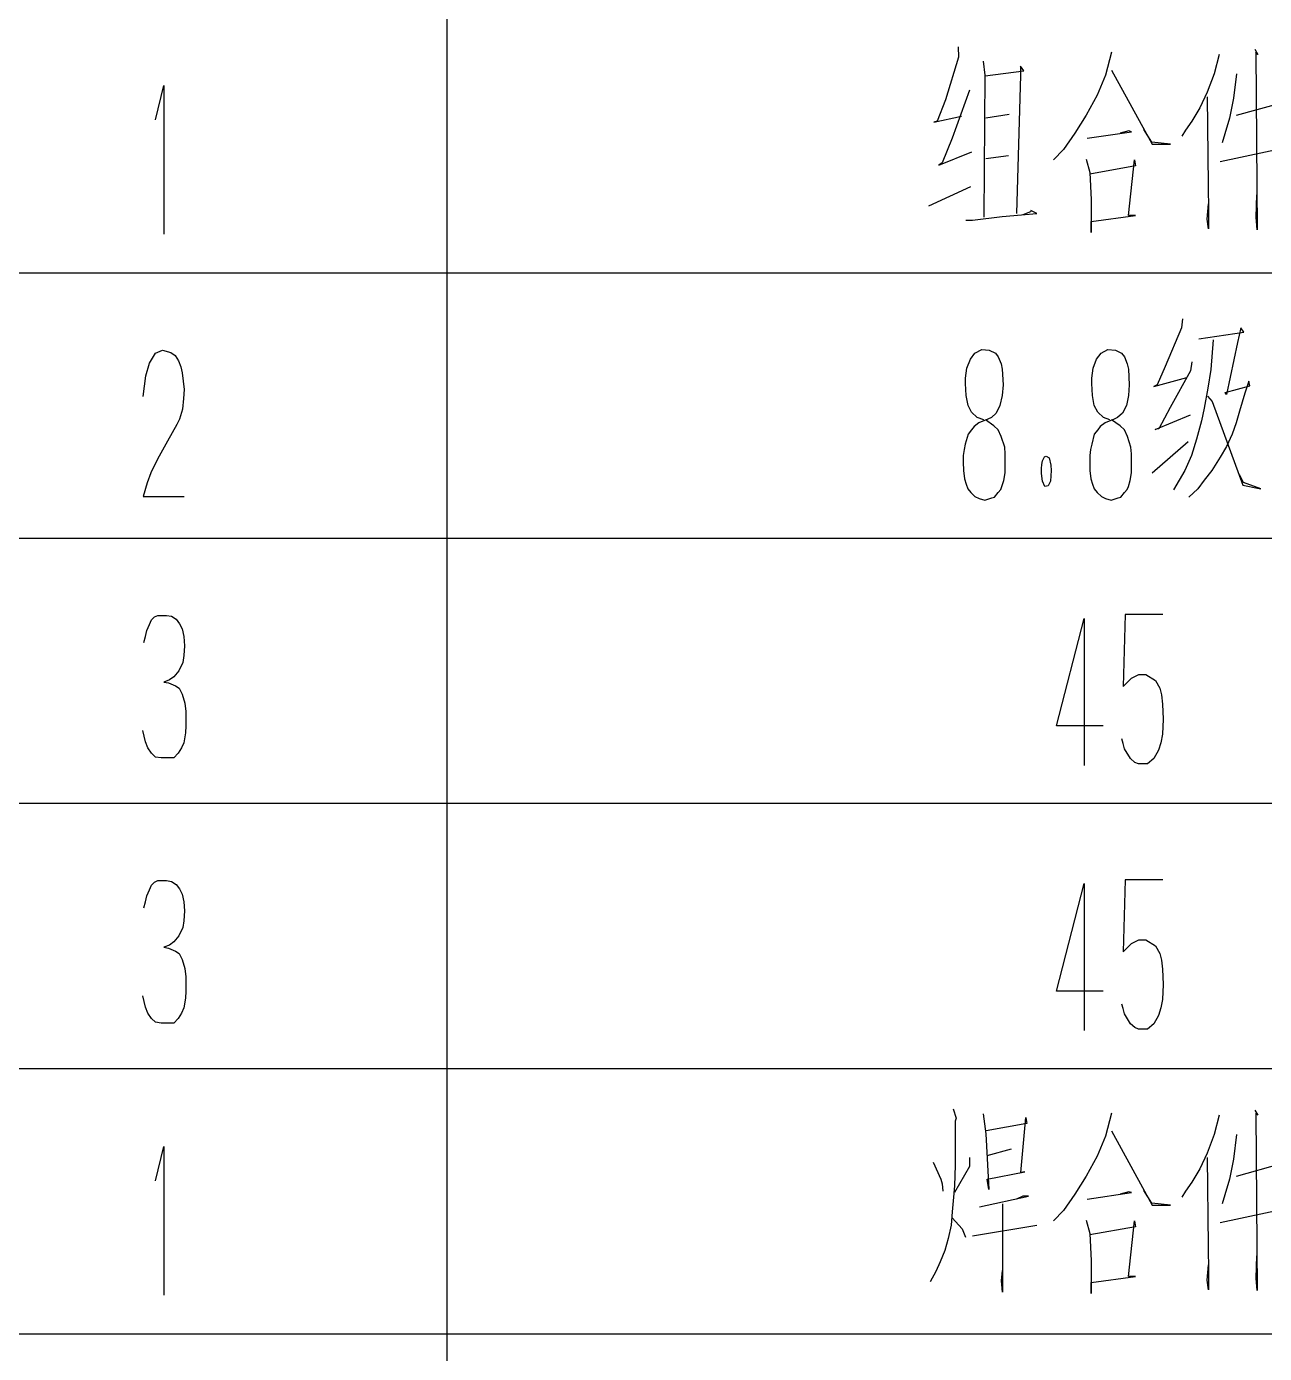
# Model space of a CAD drawing. Extents: x 0 to 2376, y 0 to 3364.
# Drawn here: x 1991.6 to 2122.3, y 1241.9 to 1382 of the extents above; entities that cross this region are included whole.
import ezdxf

# ---------------------------------------------------------------- set-up
doc = ezdxf.new("R2010")
doc.units = 0
doc.header["$MEASUREMENT"] = 0
doc.layers.add('6', color=7, linetype='Continuous')
doc.layers.add('9', color=7, linetype='Continuous')

# ---------------------------------------------------------------- blocks, each defined once
blk = doc.blocks.new('BLKENT235')
at = {"layer": '9', "color": 2, "linetype": 'Continuous'}
for p, q in [((2089.4, 1267.76), (2089.71, 1266.75)), ((2089.71, 1266.75), (2089.61, 1266.43)), ((2089.61, 1266.43), (2089.61, 1261.8)), ((2092.59, 1267.22), (2092.85, 1265.1)), ((2096.56, 1261.02), (2097.08, 1266.82)), ((2097.08, 1266.82), (2097.19, 1266.2)), ((2106.13, 1267.29), (2105.5, 1264.86)), ((2117.48, 1267.06), (2116.95, 1265.02)), ((2121.24, 1267.61), (2121.56, 1267.06)), ((2121.56, 1267.06), (2121.35, 1267.29)), ((2121.35, 1267.29), (2121.5, 1248.55)), ((2092.85, 1265.1), (2093.16, 1259.22)), ((2097.19, 1266.2), (2092.9, 1265.41)), ((2106.13, 1265.41), (2110.42, 1257.57)), ((2116.95, 1265.02), (2116.22, 1263.06)), ((2119.31, 1265.02), (2118.99, 1262.43)), ((2005.2, 1260.16), (2006.09, 1263.76)), ((2006.09, 1263.76), (2006.09, 1248.08)), ((2093.01, 1262.82), (2095.57, 1263.53)), ((2105.5, 1264.86), (2104.61, 1262.75)), ((2091.12, 1262.59), (2091.12, 1261.65)), ((2104.61, 1262.75), (2103.46, 1260.63)), ((2116.22, 1263.06), (2115.44, 1261.41)), ((2116.22, 1262.59), (2116.33, 1253.25)), ((2118.99, 1262.43), (2118.57, 1260.31)), ((2087.31, 1262.12), (2088.09, 1260.31)), ((2089.61, 1261.8), (2089.56, 1259.61)), ((2091.12, 1261.65), (2089.56, 1258.9)), ((2093.01, 1260.31), (2096.98, 1261.1)), ((2096.98, 1261.1), (2096.56, 1261.02)), ((2115.44, 1261.41), (2114.6, 1260)), ((2119.31, 1260.63), (2124.07, 1261.96)), ((2088.09, 1260.31), (2088.25, 1259.84)), ((2088.25, 1259.84), (2088.3, 1259.06)), ((2089.56, 1259.61), (2089.4, 1258.04)), ((2093.16, 1259.22), (2093.01, 1260.31)), ((2103.46, 1260.63), (2102.26, 1258.75)), ((2114.6, 1260), (2113.92, 1259.06)), ((2118.57, 1260.31), (2118.1, 1258.67)), ((2089.4, 1258.04), (2089.29, 1256.86)), ((2092.17, 1257.41), (2097.35, 1258.51)), ((2096.77, 1258.51), (2096.09, 1258.2)), ((2097.35, 1258.51), (2096.77, 1258.51)), ((2102.26, 1258.75), (2101.06, 1257.02)), ((2103.57, 1258.2), (2108.22, 1258.9)), ((2107.96, 1258.98), (2107.02, 1258.75)), ((2108.22, 1258.9), (2107.96, 1258.98)), ((2110.37, 1257.8), (2109.53, 1259.14)), ((2113.92, 1259.06), (2113.56, 1258.43)), ((2118.1, 1258.67), (2117.79, 1257.73)), ((2089.29, 1256.86), (2089.19, 1255.45)), ((2094.63, 1257.73), (2094.63, 1248.39)), ((2101.06, 1257.02), (2100.01, 1255.92)), ((2112.35, 1257.57), (2110.37, 1257.8)), ((2110.42, 1257.57), (2112.35, 1257.57)), ((2117.58, 1255.76), (2125.01, 1257.33)), ((2089.19, 1255.45), (2088.88, 1254.04)), ((2089.29, 1256.24), (2090.34, 1255.06)), ((2091.44, 1254.35), (2098.24, 1255.45)), ((2103.46, 1256), (2103.83, 1254.59)), ((2108.64, 1255.29), (2103.83, 1254.43)), ((2107.91, 1250.04), (2108.54, 1255.92)), ((2108.54, 1255.92), (2108.64, 1255.29)), ((2088.88, 1254.04), (2088.51, 1252.78)), ((2090.34, 1255.06), (2090.71, 1254.2)), ((2103.83, 1254.59), (2103.99, 1251.69)), ((2088.51, 1252.78), (2088.04, 1251.61)), ((2116.33, 1253.25), (2116.38, 1250.51)), ((2088.04, 1251.61), (2087.57, 1250.59)), ((2103.99, 1251.69), (2103.99, 1248.24)), ((2116.22, 1249.65), (2116.38, 1251.29)), ((2121.4, 1249.88), (2121.45, 1252.24)), ((2087.57, 1250.59), (2086.99, 1249.49)), ((2094.52, 1249.57), (2094.63, 1250.67)), ((2094.63, 1248.39), (2094.52, 1249.57)), ((2103.99, 1249.41), (2108.64, 1250.04)), ((2108.64, 1250.04), (2107.91, 1250.04)), ((2116.38, 1248.63), (2116.22, 1249.65)), ((2116.38, 1250.51), (2116.38, 1248.63)), ((2121.5, 1248.55), (2121.4, 1249.88)), ((2103.99, 1248.24), (2103.99, 1249.41))]:
    blk.add_line(p, q, dxfattribs=at)
blk = doc.blocks.new('BLKENT236')
at = {"layer": '9', "color": 2, "linetype": 'Continuous'}
for p, q in [((2004.78, 1291.36), (2005.1, 1291.68)), ((2005.1, 1291.68), (2005.46, 1291.84)), ((2005.46, 1291.84), (2006.35, 1291.84)), ((2006.35, 1291.84), (2006.9, 1291.76)), ((2006.9, 1291.76), (2007.37, 1291.44)), ((2107.57, 1291.92), (2107.36, 1284.32)), ((2111.54, 1291.92), (2107.57, 1291.92)), ((2004.13, 1289.6), (2004.29, 1290.24)), ((2004.29, 1290.24), (2004.55, 1290.88)), ((2004.55, 1290.88), (2004.78, 1291.36)), ((2007.37, 1291.44), (2007.74, 1290.96)), ((2007.74, 1290.96), (2008, 1290.4)), ((2008, 1290.4), (2008.18, 1289.6)), ((2100.3, 1280.16), (2103.23, 1291.52)), ((2103.23, 1291.52), (2103.23, 1276)), ((2003.97, 1288.96), (2004.13, 1289.6)), ((2008.18, 1289.6), (2008.26, 1288.64)), ((2008.18, 1287.6), (2008.08, 1286.88)), ((2008.26, 1288.64), (2008.18, 1287.6)), ((2007.66, 1286), (2007.14, 1285.36)), ((2008.08, 1286.88), (2007.66, 1286)), ((2006.67, 1285.04), (2006.09, 1284.8)), ((2006.09, 1284.8), (2006.56, 1284.72)), ((2006.56, 1284.72), (2007.32, 1284.4)), ((2007.14, 1285.36), (2006.67, 1285.04)), ((2107.36, 1284.32), (2108.22, 1285.2)), ((2108.22, 1285.2), (2109.01, 1285.6)), ((2109.01, 1285.6), (2109.76, 1285.6)), ((2109.76, 1285.6), (2110.76, 1284.96)), ((2110.76, 1284.96), (2111.23, 1284.16)), ((2007.32, 1284.4), (2007.69, 1284.16)), ((2007.69, 1284.16), (2008.03, 1283.52)), ((2008.03, 1283.52), (2008.31, 1282.56)), ((2111.23, 1284.16), (2111.41, 1283.44)), ((2111.41, 1283.44), (2111.52, 1282.48)), ((2008.31, 1282.56), (2008.39, 1281.68)), ((2111.52, 1282.48), (2111.57, 1280.88)), ((2008.39, 1281.68), (2008.39, 1280.16)), ((2111.57, 1280.88), (2111.49, 1279.28)), ((2004.13, 1278.48), (2003.87, 1279.68)), ((2008.37, 1279.44), (2008.18, 1278.4)), ((2008.39, 1280.16), (2008.37, 1279.44)), ((2105.24, 1280.16), (2100.3, 1280.16)), ((2111.49, 1279.28), (2111.33, 1278.4)), ((2004.39, 1277.84), (2004.13, 1278.48)), ((2004.78, 1277.28), (2004.39, 1277.84)), ((2007.95, 1277.84), (2007.58, 1277.28)), ((2008.18, 1278.4), (2007.95, 1277.84)), ((2107.36, 1278.32), (2107.2, 1278.8)), ((2107.49, 1277.76), (2107.36, 1278.32)), ((2108.12, 1276.72), (2107.49, 1277.76)), ((2111.1, 1277.6), (2110.58, 1276.72)), ((2111.33, 1278.4), (2111.1, 1277.6)), ((2005.18, 1276.88), (2004.78, 1277.28)), ((2005.78, 1276.8), (2005.18, 1276.88)), ((2007.14, 1276.8), (2005.78, 1276.8)), ((2007.58, 1277.28), (2007.14, 1276.8)), ((2108.59, 1276.32), (2108.12, 1276.72)), ((2108.98, 1276.16), (2108.59, 1276.32)), ((2109.92, 1276.16), (2108.98, 1276.16)), ((2110.58, 1276.72), (2109.92, 1276.16))]:
    blk.add_line(p, q, dxfattribs=at)
blk = doc.blocks.new('BLKENT237')
at = {"layer": '9', "color": 2, "linetype": 'Continuous'}
for p, q in [((2004.78, 1319.36), (2005.1, 1319.68)), ((2005.1, 1319.68), (2005.46, 1319.84)), ((2005.46, 1319.84), (2006.35, 1319.84)), ((2006.35, 1319.84), (2006.9, 1319.76)), ((2006.9, 1319.76), (2007.37, 1319.44)), ((2107.57, 1319.92), (2107.36, 1312.32)), ((2111.54, 1319.92), (2107.57, 1319.92)), ((2004.13, 1317.6), (2004.29, 1318.24)), ((2004.29, 1318.24), (2004.55, 1318.88)), ((2004.55, 1318.88), (2004.78, 1319.36)), ((2007.37, 1319.44), (2007.74, 1318.96)), ((2007.74, 1318.96), (2008, 1318.4)), ((2008, 1318.4), (2008.18, 1317.6)), ((2100.3, 1308.16), (2103.23, 1319.52)), ((2103.23, 1319.52), (2103.23, 1304)), ((2003.97, 1316.96), (2004.13, 1317.6)), ((2008.18, 1317.6), (2008.26, 1316.64)), ((2008.18, 1315.6), (2008.08, 1314.88)), ((2008.26, 1316.64), (2008.18, 1315.6)), ((2007.66, 1314), (2007.14, 1313.36)), ((2008.08, 1314.88), (2007.66, 1314)), ((2006.67, 1313.04), (2006.09, 1312.8)), ((2006.09, 1312.8), (2006.56, 1312.72)), ((2006.56, 1312.72), (2007.32, 1312.4)), ((2007.14, 1313.36), (2006.67, 1313.04)), ((2107.36, 1312.32), (2108.22, 1313.2)), ((2108.22, 1313.2), (2109.01, 1313.6)), ((2109.01, 1313.6), (2109.76, 1313.6)), ((2109.76, 1313.6), (2110.76, 1312.96)), ((2110.76, 1312.96), (2111.23, 1312.16)), ((2007.32, 1312.4), (2007.69, 1312.16)), ((2007.69, 1312.16), (2008.03, 1311.52)), ((2008.03, 1311.52), (2008.31, 1310.56)), ((2111.23, 1312.16), (2111.41, 1311.44)), ((2111.41, 1311.44), (2111.52, 1310.48)), ((2008.31, 1310.56), (2008.39, 1309.68)), ((2111.52, 1310.48), (2111.57, 1308.88)), ((2008.39, 1309.68), (2008.39, 1308.16)), ((2111.57, 1308.88), (2111.49, 1307.28)), ((2004.13, 1306.48), (2003.87, 1307.68)), ((2008.37, 1307.44), (2008.18, 1306.4)), ((2008.39, 1308.16), (2008.37, 1307.44)), ((2105.24, 1308.16), (2100.3, 1308.16)), ((2111.49, 1307.28), (2111.33, 1306.4)), ((2004.39, 1305.84), (2004.13, 1306.48)), ((2004.78, 1305.28), (2004.39, 1305.84)), ((2007.95, 1305.84), (2007.58, 1305.28)), ((2008.18, 1306.4), (2007.95, 1305.84)), ((2107.36, 1306.32), (2107.2, 1306.8)), ((2107.49, 1305.76), (2107.36, 1306.32)), ((2108.12, 1304.72), (2107.49, 1305.76)), ((2111.1, 1305.6), (2110.58, 1304.72)), ((2111.33, 1306.4), (2111.1, 1305.6)), ((2005.18, 1304.88), (2004.78, 1305.28)), ((2005.78, 1304.8), (2005.18, 1304.88)), ((2007.14, 1304.8), (2005.78, 1304.8)), ((2007.58, 1305.28), (2007.14, 1304.8)), ((2108.59, 1304.32), (2108.12, 1304.72)), ((2108.98, 1304.16), (2108.59, 1304.32)), ((2109.92, 1304.16), (2108.98, 1304.16)), ((2110.58, 1304.72), (2109.92, 1304.16))]:
    blk.add_line(p, q, dxfattribs=at)
blk = doc.blocks.new('BLKENT238')
at = {"layer": '9', "color": 2, "linetype": 'Continuous'}
for p, q in [((2113.62, 1351.14), (2113.52, 1350.2)), ((2113.52, 1350.2), (2111.79, 1346.12)), ((2115.35, 1349.02), (2120.1, 1349.73)), ((2119.79, 1350.2), (2119.43, 1348.63)), ((2120.1, 1349.73), (2119.79, 1350.2)), ((2005.18, 1347.52), (2005.93, 1347.84)), ((2005.93, 1347.84), (2006.82, 1347.6)), ((2006.82, 1347.6), (2007.29, 1347.28)), ((2091.69, 1347.52), (2092.42, 1347.92)), ((2092.42, 1347.92), (2093.2, 1347.84)), ((2093.2, 1347.84), (2093.86, 1347.52)), ((2105.02, 1347.52), (2105.75, 1347.92)), ((2105.75, 1347.92), (2106.54, 1347.84)), ((2106.54, 1347.84), (2107.19, 1347.52)), ((2116.86, 1348.94), (2116.6, 1345.8)), ((2119.43, 1348.63), (2118.27, 1343.14)), ((2004.16, 1345.12), (2004.58, 1346.48)), ((2004.58, 1346.48), (2005.18, 1347.52)), ((2007.29, 1347.28), (2007.63, 1346.72)), ((2007.63, 1346.72), (2007.87, 1346.08)), ((2090.85, 1345.92), (2091.22, 1346.88)), ((2091.22, 1346.88), (2091.69, 1347.52)), ((2093.86, 1347.52), (2094.17, 1347.12)), ((2094.17, 1347.12), (2094.46, 1346.4)), ((2094.46, 1346.4), (2094.59, 1345.84)), ((2104.18, 1345.92), (2104.55, 1346.88)), ((2104.55, 1346.88), (2105.02, 1347.52)), ((2107.19, 1347.52), (2107.5, 1347.12)), ((2107.5, 1347.12), (2107.79, 1346.4)), ((2107.79, 1346.4), (2107.92, 1345.84)), ((2114.61, 1346.59), (2114.46, 1345.65)), ((2003.9, 1342.96), (2004.16, 1345.12)), ((2007.87, 1346.08), (2008.03, 1345.44)), ((2008.03, 1345.44), (2008.21, 1343.68)), ((2090.72, 1344.88), (2090.85, 1345.92)), ((2090.72, 1344.32), (2090.72, 1344.88)), ((2094.59, 1345.84), (2094.67, 1344.16)), ((2104.05, 1344.88), (2104.18, 1345.92)), ((2104.05, 1344.32), (2104.05, 1344.88)), ((2107.92, 1345.84), (2108, 1344.16)), ((2110.59, 1344), (2114.09, 1344.94)), ((2111.79, 1346.12), (2110.95, 1344.16)), ((2114.46, 1345.65), (2112.31, 1341.8)), ((2116.6, 1345.8), (2116.29, 1343.84)), ((2008.21, 1343.68), (2008.16, 1342.72)), ((2090.77, 1343.04), (2090.72, 1344.32)), ((2094.67, 1344.16), (2094.59, 1343.04)), ((2104.1, 1343.04), (2104.05, 1344.32)), ((2108, 1344.16), (2107.92, 1343.04)), ((2110.95, 1344.16), (2110.59, 1344)), ((2116.29, 1343.84), (2115.92, 1341.73)), ((2118.12, 1343.37), (2120.73, 1344.08)), ((2118.27, 1343.14), (2118.12, 1343.37)), ((2120.63, 1344.55), (2120.21, 1343.29)), ((2120.73, 1344.08), (2120.63, 1344.55)), ((2008.16, 1342.72), (2008.05, 1341.6)), ((2090.98, 1342), (2090.77, 1343.04)), ((2091.35, 1341.28), (2090.98, 1342)), ((2094.35, 1342), (2093.93, 1341.2)), ((2094.59, 1343.04), (2094.35, 1342)), ((2104.31, 1342), (2104.1, 1343.04)), ((2104.68, 1341.28), (2104.31, 1342)), ((2107.69, 1342), (2107.27, 1341.2)), ((2107.92, 1343.04), (2107.69, 1342)), ((2116.24, 1342.98), (2116.76, 1342.43)), ((2116.76, 1342.43), (2120, 1333.57)), ((2120.21, 1343.29), (2119.63, 1341.41)), ((2008.05, 1341.6), (2007.74, 1340.56)), ((2091.95, 1340.72), (2091.35, 1341.28)), ((2092.63, 1340.48), (2091.95, 1340.72)), ((2093.44, 1340.72), (2093.07, 1340.56)), ((2093.93, 1341.2), (2093.44, 1340.72)), ((2105.28, 1340.72), (2104.68, 1341.28)), ((2105.96, 1340.48), (2105.28, 1340.72)), ((2106.77, 1340.72), (2106.41, 1340.56)), ((2107.27, 1341.2), (2106.77, 1340.72)), ((2110.75, 1339.45), (2114.46, 1341.02)), ((2112.31, 1341.8), (2111.11, 1339.53)), ((2115.92, 1341.73), (2115.61, 1340.39)), ((2119.63, 1341.41), (2119.27, 1340.16)), ((2007.45, 1340), (2006.46, 1338.24)), ((2007.74, 1340.56), (2007.45, 1340)), ((2091.35, 1339.44), (2090.98, 1338.96)), ((2091.61, 1339.76), (2091.35, 1339.44)), ((2092.1, 1340.16), (2091.61, 1339.76)), ((2093.07, 1340.56), (2092.1, 1340.16)), ((2093.7, 1339.84), (2092.81, 1340.48)), ((2094.17, 1339.44), (2093.7, 1339.84)), ((2094.48, 1338.72), (2094.17, 1339.44)), ((2104.68, 1339.44), (2104.31, 1338.96)), ((2104.94, 1339.76), (2104.68, 1339.44)), ((2105.44, 1340.16), (2104.94, 1339.76)), ((2106.41, 1340.56), (2105.44, 1340.16)), ((2107.03, 1339.84), (2106.14, 1340.48)), ((2107.5, 1339.44), (2107.03, 1339.84)), ((2107.82, 1338.72), (2107.5, 1339.44)), ((2111.11, 1339.53), (2110.75, 1339.45)), ((2115.61, 1340.39), (2115.09, 1338.43)), ((2119.27, 1340.16), (2118.85, 1338.98)), ((2006.46, 1338.24), (2005.41, 1336.32)), ((2090.69, 1337.92), (2090.56, 1337.36)), ((2090.98, 1338.96), (2090.69, 1337.92)), ((2094.85, 1337.6), (2094.48, 1338.72)), ((2104.03, 1337.92), (2103.9, 1337.36)), ((2104.31, 1338.96), (2104.03, 1337.92)), ((2108.18, 1337.6), (2107.82, 1338.72)), ((2110.43, 1334.9), (2114.2, 1338.2)), ((2115.09, 1338.43), (2114.56, 1336.71)), ((2118.85, 1338.98), (2118.27, 1337.65)), ((2090.56, 1337.36), (2090.48, 1336.72)), ((2090.48, 1336.72), (2090.48, 1336)), ((2094.9, 1336.88), (2094.85, 1337.6)), ((2094.9, 1335.84), (2094.9, 1336.88)), ((2098.85, 1336.16), (2099.06, 1336.56)), ((2099.06, 1336.56), (2099.19, 1336.64)), ((2099.24, 1336.64), (2099.53, 1336.48)), ((2099.53, 1336.48), (2099.71, 1335.68)), ((2103.9, 1337.36), (2103.82, 1336.72)), ((2103.82, 1336.72), (2103.82, 1336)), ((2108.24, 1336.88), (2108.18, 1337.6)), ((2108.24, 1335.84), (2108.24, 1336.88)), ((2114.56, 1336.71), (2113.88, 1335.14)), ((2117.59, 1336.55), (2116.71, 1335.14)), ((2118.27, 1337.65), (2117.59, 1336.55)), ((2005.41, 1336.32), (2004.71, 1334.88)), ((2090.48, 1336), (2090.51, 1335.12)), ((2090.51, 1335.12), (2090.61, 1334.24)), ((2094.9, 1334.88), (2094.9, 1335.84)), ((2098.72, 1335.36), (2098.77, 1335.76)), ((2098.72, 1334.8), (2098.72, 1335.36)), ((2098.77, 1335.76), (2098.85, 1336.16)), ((2099.76, 1335.12), (2099.69, 1334)), ((2099.71, 1335.68), (2099.76, 1335.12)), ((2103.82, 1336), (2103.84, 1335.12)), ((2103.84, 1335.12), (2103.95, 1334.24)), ((2108.24, 1334.88), (2108.24, 1335.84)), ((2113.88, 1335.14), (2113.26, 1334.12)), ((2116.71, 1335.14), (2115.92, 1334.12)), ((2004.31, 1333.84), (2003.9, 1332.4)), ((2004.71, 1334.88), (2004.31, 1333.84)), ((2090.61, 1334.24), (2090.77, 1333.68)), ((2090.77, 1333.68), (2090.95, 1333.2)), ((2094.56, 1333.44), (2094.75, 1334.08)), ((2094.75, 1334.08), (2094.9, 1334.88)), ((2098.85, 1334), (2098.72, 1334.8)), ((2099.08, 1333.44), (2098.85, 1334)), ((2099.69, 1334), (2099.45, 1333.52)), ((2103.95, 1334.24), (2104.1, 1333.68)), ((2104.1, 1333.68), (2104.29, 1333.2)), ((2107.9, 1333.44), (2108.08, 1334.08)), ((2108.08, 1334.08), (2108.24, 1334.88)), ((2113.26, 1334.12), (2112.68, 1333.1)), ((2115.92, 1334.12), (2115.24, 1333.18)), ((2120.05, 1333.88), (2119.63, 1334.67)), ((2120, 1333.57), (2121.88, 1333.18)), ((2121.88, 1333.18), (2120.05, 1333.88)), ((2003.9, 1332.4), (2008.21, 1332.4)), ((2090.95, 1333.2), (2091.27, 1332.8)), ((2091.27, 1332.8), (2091.71, 1332.4)), ((2091.71, 1332.4), (2092.16, 1332.16)), ((2092.76, 1332), (2093.49, 1332.24)), ((2093.49, 1332.24), (2093.78, 1332.32)), ((2093.78, 1332.32), (2094.17, 1332.8)), ((2094.17, 1332.8), (2094.43, 1333.12)), ((2094.43, 1333.12), (2094.56, 1333.44)), ((2099.45, 1333.52), (2099.08, 1333.44)), ((2104.29, 1333.2), (2104.6, 1332.8)), ((2104.6, 1332.8), (2105.05, 1332.4)), ((2105.05, 1332.4), (2105.49, 1332.16)), ((2106.09, 1332), (2106.82, 1332.24)), ((2106.82, 1332.24), (2107.11, 1332.32)), ((2107.11, 1332.32), (2107.5, 1332.8)), ((2107.5, 1332.8), (2107.76, 1333.12)), ((2107.76, 1333.12), (2107.9, 1333.44)), ((2115.24, 1333.18), (2114.3, 1332.31)), ((2092.16, 1332.16), (2092.76, 1332)), ((2105.49, 1332.16), (2106.09, 1332))]:
    blk.add_line(p, q, dxfattribs=at)
blk = doc.blocks.new('BLKENT239')
at = {"layer": '9', "color": 2, "linetype": 'Continuous'}
for p, q in [((2089.92, 1379.84), (2089.97, 1378.75)), ((2089.97, 1378.75), (2088.61, 1374.27)), ((2106.13, 1379.29), (2105.5, 1376.86)), ((2117.48, 1379.06), (2116.95, 1377.02)), ((2121.24, 1379.61), (2121.56, 1379.06)), ((2121.56, 1379.06), (2121.35, 1379.29)), ((2121.35, 1379.29), (2121.5, 1360.55)), ((2092.59, 1378.35), (2092.75, 1376.86)), ((2092.8, 1376.78), (2096.88, 1377.33)), ((2096.88, 1377.33), (2096.51, 1377.8)), ((2096.51, 1377.8), (2096.51, 1376.86)), ((2106.13, 1377.41), (2110.42, 1369.57)), ((2116.95, 1377.02), (2116.22, 1375.06)), ((2119.31, 1377.02), (2118.99, 1374.43)), ((2005.2, 1372.16), (2006.09, 1375.76)), ((2006.09, 1375.76), (2006.09, 1360.08)), ((2092.75, 1376.86), (2092.64, 1361.88)), ((2096.51, 1376.86), (2096.09, 1362.27)), ((2105.5, 1376.86), (2104.61, 1374.75)), ((2088.61, 1374.27), (2087.73, 1372)), ((2091.12, 1375.29), (2089.29, 1370.2)), ((2104.61, 1374.75), (2103.46, 1372.63)), ((2116.22, 1375.06), (2115.44, 1373.41)), ((2116.22, 1374.59), (2116.33, 1365.25)), ((2118.99, 1374.43), (2118.57, 1372.31)), ((2115.44, 1373.41), (2114.6, 1372)), ((2119.31, 1372.63), (2124.07, 1373.96)), ((2087.36, 1371.92), (2090.29, 1372.55)), ((2087.73, 1372), (2087.36, 1371.92)), ((2095.31, 1372.71), (2092.85, 1372.31)), ((2103.46, 1372.63), (2102.26, 1370.75)), ((2114.6, 1372), (2113.92, 1371.06)), ((2118.57, 1372.31), (2118.1, 1370.67)), ((2089.29, 1370.2), (2088.25, 1367.61)), ((2102.26, 1370.75), (2101.06, 1369.02)), ((2103.57, 1370.2), (2108.22, 1370.9)), ((2107.96, 1370.98), (2107.02, 1370.75)), ((2108.22, 1370.9), (2107.96, 1370.98)), ((2110.37, 1369.8), (2109.53, 1371.14)), ((2113.92, 1371.06), (2113.56, 1370.43)), ((2118.1, 1370.67), (2117.79, 1369.73)), ((2087.88, 1367.37), (2091.39, 1368.78)), ((2101.06, 1369.02), (2100.01, 1367.92)), ((2112.35, 1369.57), (2110.37, 1369.8)), ((2110.42, 1369.57), (2112.35, 1369.57)), ((2117.58, 1367.76), (2125.01, 1369.33)), ((2088.25, 1367.61), (2087.88, 1367.37)), ((2092.85, 1368.08), (2095.25, 1368.39)), ((2103.46, 1368), (2103.83, 1366.59)), ((2108.64, 1367.29), (2103.83, 1366.43)), ((2107.91, 1362.04), (2108.54, 1367.92)), ((2108.54, 1367.92), (2108.64, 1367.29)), ((2103.83, 1366.59), (2103.99, 1363.69)), ((2086.84, 1363.06), (2091.28, 1365.1)), ((2116.33, 1365.25), (2116.38, 1362.51)), ((2103.99, 1363.69), (2103.99, 1360.24)), ((2116.22, 1361.65), (2116.38, 1363.29)), ((2121.4, 1361.88), (2121.45, 1364.24)), ((2091.44, 1361.57), (2094.58, 1361.96)), ((2094.58, 1361.96), (2098.24, 1362.27)), ((2097.56, 1362.43), (2096.77, 1362.12)), ((2097.61, 1362.59), (2097.56, 1362.43)), ((2098.24, 1362.27), (2097.61, 1362.59)), ((2103.99, 1361.41), (2108.64, 1362.04)), ((2108.64, 1362.04), (2107.91, 1362.04)), ((2116.38, 1360.63), (2116.22, 1361.65)), ((2116.38, 1362.51), (2116.38, 1360.63)), ((2121.5, 1360.55), (2121.4, 1361.88)), ((2090.76, 1361.57), (2091.44, 1361.57)), ((2103.99, 1360.24), (2103.99, 1361.41))]:
    blk.add_line(p, q, dxfattribs=at)
blk = doc.blocks.new('BLKENT201')
at = {"layer": '9'}
for name in ['BLKENT239', 'BLKENT238', 'BLKENT237', 'BLKENT236', 'BLKENT235']:
    blk.add_blockref(name, (0, 0), dxfattribs=at)
blk = doc.blocks.new('BLKENT184')
at = {"layer": '9', "color": 1, "linetype": 'Continuous'}
for p, q in [((2036, 280), (2036, 1664)), ((1616, 1356), (2336, 1356)), ((1616, 1328), (2336, 1328)), ((1616, 1300), (2336, 1300)), ((1616, 1272), (2336, 1272)), ((1616, 1244), (2336, 1244))]:
    blk.add_line(p, q, dxfattribs=at)
at = {"layer": '9'}
blk.add_blockref('BLKENT201', (0, 0), dxfattribs=at)

msp = doc.modelspace()

# ---------------------------------------------------------------- block references
at = {"layer": '6'}
msp.add_blockref('BLKENT184', (0, 0), dxfattribs=at)

doc.saveas('drawing.dxf')
